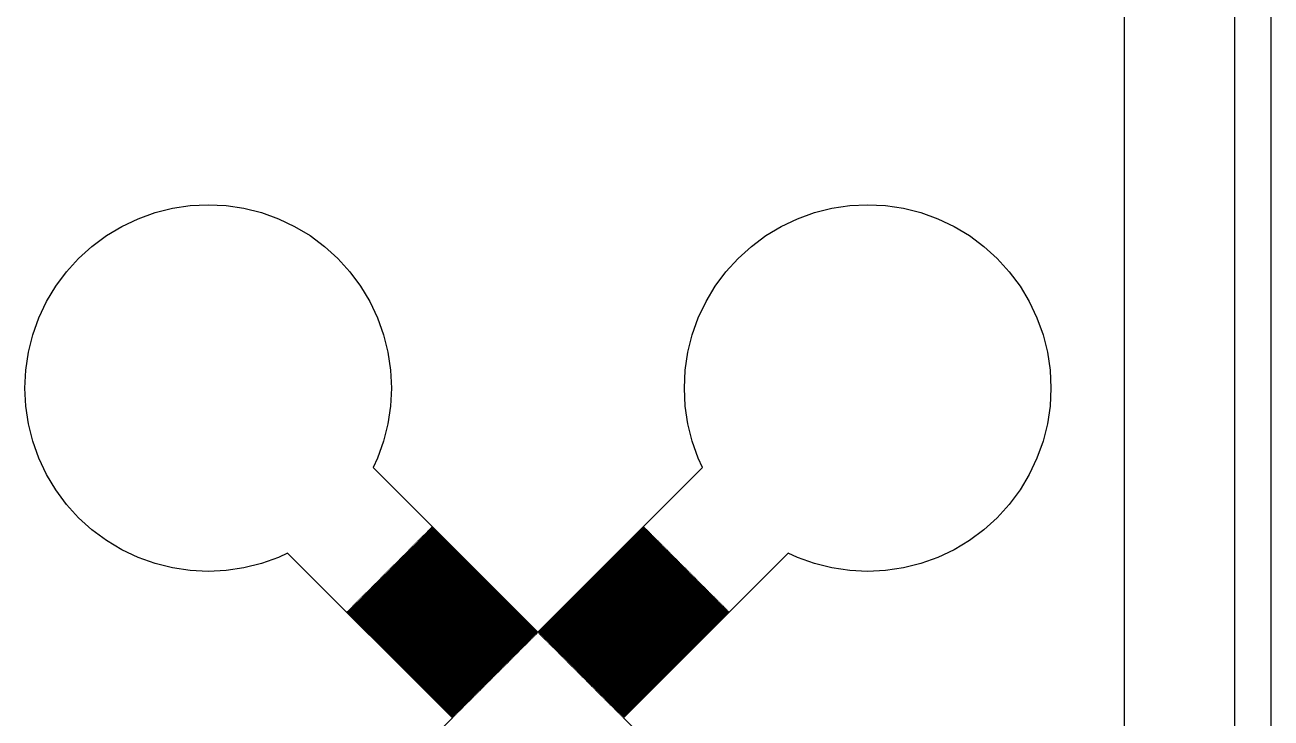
# Model space of a CAD drawing. Extents: x -16 to 132, y -40 to 113.
# Drawn here: x 94.08 to 111.46, y 27.61 to 37.27 of the extents above; entities that cross this region are included whole.
import ezdxf

# ---------------------------------------------------------------- set-up
doc = ezdxf.new("R2010")
doc.units = 0

msp = doc.modelspace()

# ---------------------------------------------------------------- linework, layer by layer
for p, q in [((111.463, -1.0226), (111.463, 74.6498)), ((110.952, 74.1385), (110.952, -0.51129)), ((109.418, 1.0226), (109.418, 72.6046)), ((96.388, 34.7532), (96.6385, 34.7655)), ((96.6385, 34.7655), (96.8892, 34.7532)), ((105.586, 34.7532), (105.836, 34.7655)), ((105.836, 34.7655), (106.087, 34.7532)), ((95.6602, 34.5709), (95.8964, 34.6554)), ((95.8964, 34.6554), (96.1398, 34.7164)), ((96.1398, 34.7164), (96.388, 34.7532)), ((96.8892, 34.7532), (97.1373, 34.7164)), ((97.1373, 34.7164), (97.3807, 34.6554)), ((97.3807, 34.6554), (97.6169, 34.5709)), ((104.858, 34.5709), (105.094, 34.6554)), ((105.094, 34.6554), (105.337, 34.7164)), ((105.337, 34.7164), (105.586, 34.7532)), ((106.087, 34.7532), (106.335, 34.7164)), ((106.335, 34.7164), (106.578, 34.6554)), ((106.578, 34.6554), (106.815, 34.5709)), ((95.2182, 34.3347), (95.4334, 34.4637)), ((95.4334, 34.4637), (95.6602, 34.5709)), ((97.6169, 34.5709), (97.8437, 34.4637)), ((97.8437, 34.4637), (98.0589, 34.3347)), ((104.416, 34.3347), (104.631, 34.4637)), ((104.631, 34.4637), (104.858, 34.5709)), ((106.815, 34.5709), (107.041, 34.4637)), ((107.041, 34.4637), (107.257, 34.3347)), ((95.0167, 34.1852), (95.2182, 34.3347)), ((98.0589, 34.3347), (98.2604, 34.1852)), ((104.214, 34.1852), (104.416, 34.3347)), ((107.257, 34.3347), (107.458, 34.1852)), ((94.8308, 34.0167), (95.0167, 34.1852)), ((98.2604, 34.1852), (98.4463, 34.0167)), ((104.028, 34.0167), (104.214, 34.1852)), ((107.458, 34.1852), (107.644, 34.0167)), ((94.6624, 33.8308), (94.8308, 34.0167)), ((98.4463, 34.0167), (98.6148, 33.8308)), ((103.86, 33.8308), (104.028, 34.0167)), ((107.644, 34.0167), (107.812, 33.8308)), ((94.5129, 33.6293), (94.6624, 33.8308)), ((98.6148, 33.8308), (98.7642, 33.6293)), ((103.711, 33.6293), (103.86, 33.8308)), ((107.812, 33.8308), (107.962, 33.6293)), ((94.3839, 33.4142), (94.5129, 33.6293)), ((98.7642, 33.6293), (98.8932, 33.4141)), ((103.582, 33.4141), (103.711, 33.6293)), ((107.962, 33.6293), (108.091, 33.4142)), ((94.2767, 33.1873), (94.3839, 33.4142)), ((98.8932, 33.4141), (99.0005, 33.1873)), ((103.474, 33.1873), (103.582, 33.4141)), ((108.091, 33.4142), (108.198, 33.1873)), ((94.1922, 32.9511), (94.2767, 33.1873)), ((99.0005, 33.1873), (99.085, 32.9511)), ((103.39, 32.9511), (103.474, 33.1873)), ((108.198, 33.1873), (108.283, 32.9511)), ((94.1312, 32.7078), (94.1922, 32.9511)), ((99.085, 32.9511), (99.1459, 32.7078)), ((103.329, 32.7078), (103.39, 32.9511)), ((108.283, 32.9511), (108.344, 32.7078)), ((94.0944, 32.4596), (94.1312, 32.7078)), ((99.1459, 32.7078), (99.1828, 32.4596)), ((103.292, 32.4596), (103.329, 32.7078)), ((108.344, 32.7078), (108.38, 32.4596)), ((94.0821, 32.209), (94.0944, 32.4596)), ((99.1828, 32.4596), (99.1951, 32.209)), ((103.28, 32.209), (103.292, 32.4596)), ((108.38, 32.4596), (108.393, 32.209)), ((94.0944, 31.9584), (94.0821, 32.209)), ((99.1951, 32.209), (99.1828, 31.9584)), ((103.292, 31.9584), (103.28, 32.209)), ((108.393, 32.209), (108.38, 31.9584)), ((94.1312, 31.7103), (94.0944, 31.9584)), ((99.1828, 31.9584), (99.146, 31.7103)), ((103.329, 31.7103), (103.292, 31.9584)), ((108.38, 31.9584), (108.344, 31.7103)), ((94.1922, 31.4669), (94.1312, 31.7103)), ((99.146, 31.7103), (99.085, 31.4669)), ((103.39, 31.4669), (103.329, 31.7103)), ((108.344, 31.7103), (108.283, 31.4669)), ((94.2767, 31.2307), (94.1922, 31.4669)), ((99.085, 31.4669), (99.0005, 31.2307)), ((103.474, 31.2307), (103.39, 31.4669)), ((108.283, 31.4669), (108.198, 31.2307)), ((94.3839, 31.0039), (94.2767, 31.2307)), ((99.0005, 31.2307), (98.9393, 31.1014)), ((103.535, 31.1014), (103.474, 31.2307)), ((108.198, 31.2307), (108.091, 31.0039)), ((94.5129, 30.7887), (94.3839, 31.0039)), ((98.9393, 31.1014), (101.237, 28.8033)), ((101.237, 28.8033), (103.535, 31.1014)), ((108.091, 31.0039), (107.962, 30.7887)), ((94.6624, 30.5872), (94.5129, 30.7887)), ((107.962, 30.7887), (107.812, 30.5872)), ((94.8308, 30.4013), (94.6624, 30.5872)), ((107.812, 30.5872), (107.644, 30.4013)), ((95.0167, 30.2328), (94.8308, 30.4013)), ((99.7428, 30.2545), (99.7355, 30.2473)), ((99.7355, 30.2473), (101.208, 28.7744)), ((101.216, 28.7816), (99.7428, 30.2545)), ((99.7572, 30.269), (99.75, 30.2617)), ((99.75, 30.2617), (101.223, 28.7888)), ((101.23, 28.796), (99.7572, 30.269)), ((102.718, 30.269), (101.245, 28.7961)), ((101.252, 28.7888), (102.725, 30.2617)), ((102.732, 30.2545), (101.259, 28.7816)), ((101.266, 28.7744), (102.739, 30.2473)), ((102.725, 30.2617), (102.718, 30.269)), ((102.739, 30.2473), (102.732, 30.2545)), ((107.644, 30.4013), (107.458, 30.2328)), ((95.2182, 30.0834), (95.0167, 30.2328)), ((95.4334, 29.9544), (95.2182, 30.0834)), ((99.5692, 30.081), (99.562, 30.0737)), ((99.562, 30.0737), (101.035, 28.6008)), ((101.042, 28.608), (99.5692, 30.081)), ((99.5837, 30.0954), (99.5765, 30.0882)), ((99.5765, 30.0882), (101.049, 28.6153)), ((101.057, 28.6225), (99.5837, 30.0954)), ((99.5982, 30.1099), (99.5909, 30.1027)), ((99.5909, 30.1027), (101.064, 28.6297)), ((101.071, 28.637), (99.5982, 30.1099)), ((99.6126, 30.1243), (99.6054, 30.1171)), ((99.6054, 30.1171), (101.078, 28.6442)), ((101.086, 28.6514), (99.6126, 30.1243)), ((99.6271, 30.1388), (99.6199, 30.1316)), ((99.6199, 30.1316), (101.093, 28.6587)), ((101.1, 28.6659), (99.6271, 30.1388)), ((99.6415, 30.1533), (99.6343, 30.146)), ((99.6343, 30.146), (101.107, 28.6731)), ((101.114, 28.6804), (99.6415, 30.1533)), ((99.656, 30.1677), (99.6488, 30.1605)), ((99.6488, 30.1605), (101.122, 28.6876)), ((101.129, 28.6948), (99.656, 30.1677)), ((99.6705, 30.1822), (99.6632, 30.175)), ((99.6632, 30.175), (101.136, 28.702)), ((101.143, 28.7093), (99.6705, 30.1822)), ((99.6849, 30.1967), (99.6777, 30.1894)), ((99.6777, 30.1894), (101.151, 28.7165)), ((101.158, 28.7237), (99.6849, 30.1967)), ((99.6994, 30.2111), (99.6922, 30.2039)), ((99.6922, 30.2039), (101.165, 28.731)), ((101.172, 28.7382), (99.6994, 30.2111)), ((99.7139, 30.2256), (99.7066, 30.2183)), ((99.7066, 30.2183), (101.18, 28.7454)), ((101.187, 28.7527), (99.7139, 30.2256)), ((99.7283, 30.2401), (99.7211, 30.2328)), ((99.7211, 30.2328), (101.194, 28.7599)), ((101.201, 28.7671), (99.7283, 30.2401)), ((102.746, 30.2401), (101.274, 28.7671)), ((101.281, 28.7599), (102.754, 30.2328)), ((102.761, 30.2256), (101.288, 28.7527)), ((101.295, 28.7454), (102.768, 30.2184)), ((102.775, 30.2111), (101.302, 28.7382)), ((101.31, 28.731), (102.783, 30.2039)), ((102.79, 30.1967), (101.317, 28.7237)), ((101.324, 28.7165), (102.797, 30.1894)), ((102.804, 30.1822), (101.331, 28.7093)), ((101.339, 28.7021), (102.812, 30.175)), ((102.819, 30.1677), (101.346, 28.6948)), ((101.353, 28.6876), (102.826, 30.1605)), ((102.833, 30.1533), (101.36, 28.6804)), ((101.368, 28.6731), (102.84, 30.146)), ((102.848, 30.1388), (101.375, 28.6659)), ((101.382, 28.6587), (102.855, 30.1316)), ((102.862, 30.1244), (101.389, 28.6514)), ((101.396, 28.6442), (102.869, 30.1171)), ((102.877, 30.1099), (101.404, 28.637)), ((101.411, 28.6297), (102.884, 30.1027)), ((102.891, 30.0954), (101.418, 28.6225)), ((101.425, 28.6153), (102.898, 30.0882)), ((102.906, 30.081), (101.433, 28.608)), ((101.44, 28.6008), (102.913, 30.0737)), ((102.754, 30.2328), (102.746, 30.2401)), ((102.768, 30.2184), (102.761, 30.2256)), ((102.783, 30.2039), (102.775, 30.2111)), ((102.797, 30.1894), (102.79, 30.1967)), ((102.812, 30.175), (102.804, 30.1822)), ((102.826, 30.1605), (102.819, 30.1677)), ((102.84, 30.146), (102.833, 30.1533)), ((102.855, 30.1316), (102.848, 30.1388)), ((102.869, 30.1171), (102.862, 30.1244)), ((102.884, 30.1027), (102.877, 30.1099)), ((102.898, 30.0882), (102.891, 30.0954)), ((102.913, 30.0737), (102.906, 30.081)), ((107.257, 30.0834), (107.041, 29.9544)), ((107.458, 30.2328), (107.257, 30.0834)), ((95.6602, 29.8471), (95.4334, 29.9544)), ((97.7462, 29.9083), (97.6169, 29.8471)), ((100.044, 27.6102), (97.7462, 29.9083)), ((99.3957, 29.9074), (99.3885, 29.9002)), ((99.3885, 29.9002), (100.861, 28.4273)), ((100.869, 28.4345), (99.3957, 29.9074)), ((99.4101, 29.9219), (99.4029, 29.9146)), ((99.4029, 29.9146), (100.876, 28.4417)), ((100.883, 28.4489), (99.4101, 29.9219)), ((99.4246, 29.9363), (99.4174, 29.9291)), ((99.4174, 29.9291), (100.89, 28.4562)), ((100.898, 28.4634), (99.4246, 29.9363)), ((99.4391, 29.9508), (99.4319, 29.9436)), ((99.4319, 29.9436), (100.905, 28.4707)), ((100.912, 28.4779), (99.4391, 29.9508)), ((99.4535, 29.9653), (99.4463, 29.958)), ((99.4463, 29.958), (100.919, 28.4851)), ((100.926, 28.4923), (99.4535, 29.9653)), ((99.468, 29.9797), (99.4608, 29.9725)), ((99.4608, 29.9725), (100.934, 28.4996)), ((100.941, 28.5068), (99.468, 29.9797)), ((99.4825, 29.9942), (99.4752, 29.987)), ((99.4752, 29.987), (100.948, 28.514)), ((100.955, 28.5213), (99.4825, 29.9942)), ((99.4969, 30.0086), (99.4897, 30.0014)), ((99.4897, 30.0014), (100.963, 28.5285)), ((100.97, 28.5357), (99.4969, 30.0086)), ((99.5114, 30.0231), (99.5042, 30.0159)), ((99.5042, 30.0159), (100.977, 28.543)), ((100.984, 28.5502), (99.5114, 30.0231)), ((99.5258, 30.0376), (99.5186, 30.0303)), ((99.5186, 30.0303), (100.992, 28.5574)), ((100.999, 28.5647), (99.5258, 30.0376)), ((99.5403, 30.052), (99.5331, 30.0448)), ((99.5331, 30.0448), (101.006, 28.5719)), ((101.013, 28.5791), (99.5403, 30.052)), ((99.5548, 30.0665), (99.5475, 30.0593)), ((99.5475, 30.0593), (101.02, 28.5863)), ((101.028, 28.5936), (99.5548, 30.0665)), ((102.92, 30.0665), (101.447, 28.5936)), ((101.454, 28.5863), (102.927, 30.0593)), ((102.934, 30.052), (101.462, 28.5791)), ((101.469, 28.5719), (102.942, 30.0448)), ((102.949, 30.0376), (101.476, 28.5647)), ((101.483, 28.5574), (102.956, 30.0303)), ((102.963, 30.0231), (101.49, 28.5502)), ((101.498, 28.543), (102.971, 30.0159)), ((102.978, 30.0087), (101.505, 28.5357)), ((101.512, 28.5285), (102.985, 30.0014)), ((102.992, 29.9942), (101.519, 28.5213)), ((101.527, 28.5141), (103, 29.987)), ((103.007, 29.9797), (101.534, 28.5068)), ((101.541, 28.4996), (103.014, 29.9725)), ((103.021, 29.9653), (101.548, 28.4923)), ((101.556, 28.4851), (103.028, 29.958)), ((103.036, 29.9508), (101.563, 28.4779)), ((101.57, 28.4707), (103.043, 29.9436)), ((103.05, 29.9364), (101.577, 28.4634)), ((101.584, 28.4562), (103.057, 29.9291)), ((103.065, 29.9219), (101.592, 28.449)), ((101.599, 28.4417), (103.072, 29.9147)), ((103.079, 29.9074), (101.606, 28.4345)), ((101.613, 28.4273), (103.086, 29.9002)), ((104.729, 29.9083), (102.43, 27.6102)), ((102.927, 30.0593), (102.92, 30.0665)), ((102.942, 30.0448), (102.934, 30.052)), ((102.956, 30.0303), (102.949, 30.0376)), ((102.971, 30.0159), (102.963, 30.0231)), ((102.985, 30.0014), (102.978, 30.0087)), ((103, 29.987), (102.992, 29.9942)), ((103.014, 29.9725), (103.007, 29.9797)), ((103.028, 29.958), (103.021, 29.9653)), ((103.043, 29.9436), (103.036, 29.9508)), ((103.057, 29.9291), (103.05, 29.9364)), ((103.072, 29.9147), (103.065, 29.9219)), ((103.086, 29.9002), (103.079, 29.9074)), ((104.858, 29.8471), (104.729, 29.9083)), ((107.041, 29.9544), (106.815, 29.8471)), ((95.8965, 29.7626), (95.6602, 29.8471)), ((96.1398, 29.7017), (95.8965, 29.7626)), ((97.3807, 29.7626), (97.1373, 29.7016)), ((97.6169, 29.8471), (97.3807, 29.7626)), ((99.2222, 29.7339), (99.2149, 29.7266)), ((99.2149, 29.7266), (100.688, 28.2537)), ((100.695, 28.261), (99.2222, 29.7339)), ((99.2366, 29.7483), (99.2294, 29.7411)), ((99.2294, 29.7411), (100.702, 28.2682)), ((100.71, 28.2754), (99.2366, 29.7483)), ((99.2511, 29.7628), (99.2438, 29.7556)), ((99.2438, 29.7556), (100.717, 28.2827)), ((100.724, 28.2899), (99.2511, 29.7628)), ((99.2655, 29.7773), (99.2583, 29.77)), ((99.2583, 29.77), (100.731, 28.2971)), ((100.738, 28.3043), (99.2655, 29.7773)), ((99.28, 29.7917), (99.2728, 29.7845)), ((99.2728, 29.7845), (100.746, 28.3116)), ((100.753, 28.3188), (99.28, 29.7917)), ((99.2945, 29.8062), (99.2872, 29.799)), ((99.2872, 29.799), (100.76, 28.326)), ((100.767, 28.3333), (99.2945, 29.8062)), ((99.3089, 29.8206), (99.3017, 29.8134)), ((99.3017, 29.8134), (100.775, 28.3405)), ((100.782, 28.3477), (99.3089, 29.8206)), ((99.3234, 29.8351), (99.3161, 29.8279)), ((99.3161, 29.8279), (100.789, 28.3549)), ((100.796, 28.3622), (99.3234, 29.8351)), ((99.3378, 29.8496), (99.3306, 29.8423)), ((99.3306, 29.8423), (100.804, 28.3694)), ((100.811, 28.3766), (99.3378, 29.8496)), ((99.3523, 29.864), (99.3451, 29.8568)), ((99.3451, 29.8568), (100.818, 28.3839)), ((100.825, 28.3911), (99.3523, 29.864)), ((99.3668, 29.8785), (99.3595, 29.8713)), ((99.3595, 29.8713), (100.832, 28.3983)), ((100.84, 28.4056), (99.3668, 29.8785)), ((99.3812, 29.893), (99.374, 29.8857)), ((99.374, 29.8857), (100.847, 28.4128)), ((100.854, 28.42), (99.3812, 29.893)), ((103.094, 29.893), (101.621, 28.4201)), ((101.628, 28.4128), (103.101, 29.8857)), ((103.108, 29.8785), (101.635, 28.4056)), ((101.642, 28.3984), (103.115, 29.8713)), ((103.122, 29.864), (101.65, 28.3911)), ((101.657, 28.3839), (103.13, 29.8568)), ((103.137, 29.8496), (101.664, 28.3767)), ((101.671, 28.3694), (103.144, 29.8424)), ((103.151, 29.8351), (101.678, 28.3622)), ((101.686, 28.355), (103.159, 29.8279)), ((103.166, 29.8206), (101.693, 28.3477)), ((101.7, 28.3405), (103.173, 29.8134)), ((103.18, 29.8062), (101.707, 28.3333)), ((101.715, 28.326), (103.188, 29.799)), ((103.195, 29.7917), (101.722, 28.3188)), ((101.729, 28.3116), (103.202, 29.7845)), ((103.209, 29.7773), (101.736, 28.3044)), ((101.744, 28.2971), (103.216, 29.7701)), ((103.224, 29.7628), (101.751, 28.2899)), ((101.758, 28.2827), (103.231, 29.7556)), ((103.238, 29.7483), (101.765, 28.2754)), ((101.772, 28.2682), (103.245, 29.7411)), ((103.253, 29.7339), (101.78, 28.261)), ((101.787, 28.2537), (103.26, 29.7267)), ((103.101, 29.8857), (103.094, 29.893)), ((103.115, 29.8713), (103.108, 29.8785)), ((103.13, 29.8568), (103.122, 29.864)), ((103.144, 29.8424), (103.137, 29.8496)), ((103.159, 29.8279), (103.151, 29.8351)), ((103.173, 29.8134), (103.166, 29.8206)), ((103.188, 29.799), (103.18, 29.8062)), ((103.202, 29.7845), (103.195, 29.7917)), ((103.216, 29.7701), (103.209, 29.7773)), ((103.231, 29.7556), (103.224, 29.7628)), ((103.245, 29.7411), (103.238, 29.7483)), ((103.26, 29.7267), (103.253, 29.7339)), ((105.094, 29.7626), (104.858, 29.8471)), ((105.337, 29.7016), (105.094, 29.7626)), ((106.578, 29.7626), (106.335, 29.7017)), ((106.815, 29.8471), (106.578, 29.7626)), ((96.388, 29.6648), (96.1398, 29.7017)), ((96.6386, 29.6525), (96.388, 29.6648)), ((96.8892, 29.6648), (96.6386, 29.6525)), ((97.1373, 29.7016), (96.8892, 29.6648)), ((99.0486, 29.5603), (99.0414, 29.5531)), ((99.0414, 29.5531), (100.514, 28.0802)), ((100.522, 28.0874), (99.0486, 29.5603)), ((99.0631, 29.5748), (99.0558, 29.5676)), ((99.0558, 29.5676), (100.529, 28.0947)), ((100.536, 28.1019), (99.0631, 29.5748)), ((99.0775, 29.5893), (99.0703, 29.582)), ((99.0703, 29.582), (100.543, 28.1091)), ((100.55, 28.1163), (99.0775, 29.5893)), ((99.092, 29.6037), (99.0848, 29.5965)), ((99.0848, 29.5965), (100.558, 28.1236)), ((100.565, 28.1308), (99.092, 29.6037)), ((99.1065, 29.6182), (99.0992, 29.611)), ((99.0992, 29.611), (100.572, 28.138)), ((100.579, 28.1453), (99.1065, 29.6182)), ((99.1209, 29.6327), (99.1137, 29.6254)), ((99.1137, 29.6254), (100.587, 28.1525)), ((100.594, 28.1597), (99.1209, 29.6327)), ((99.1354, 29.6471), (99.1282, 29.6399)), ((99.1282, 29.6399), (100.601, 28.167)), ((100.608, 28.1742), (99.1354, 29.6471)), ((99.1498, 29.6616), (99.1426, 29.6543)), ((99.1426, 29.6543), (100.616, 28.1814)), ((100.623, 28.1886), (99.1498, 29.6616)), ((99.1643, 29.676), (99.1571, 29.6688)), ((99.1571, 29.6688), (100.63, 28.1959)), ((100.637, 28.2031), (99.1643, 29.676)), ((99.1788, 29.6905), (99.1715, 29.6833)), ((99.1715, 29.6833), (100.644, 28.2103)), ((100.652, 28.2176), (99.1788, 29.6905)), ((99.1932, 29.705), (99.186, 29.6977)), ((99.186, 29.6977), (100.659, 28.2248)), ((100.666, 28.232), (99.1932, 29.705)), ((99.2077, 29.7194), (99.2005, 29.7122)), ((99.2005, 29.7122), (100.673, 28.2393)), ((100.681, 28.2465), (99.2077, 29.7194)), ((103.267, 29.7194), (101.794, 28.2465)), ((101.801, 28.2393), (103.274, 29.7122)), ((103.282, 29.705), (101.809, 28.232)), ((101.816, 28.2248), (103.289, 29.6977)), ((103.296, 29.6905), (101.823, 28.2176)), ((101.83, 28.2104), (103.303, 29.6833)), ((103.31, 29.6761), (101.838, 28.2031)), ((101.845, 28.1959), (103.318, 29.6688)), ((103.325, 29.6616), (101.852, 28.1887)), ((101.859, 28.1814), (103.332, 29.6544)), ((103.339, 29.6471), (101.866, 28.1742)), ((101.874, 28.167), (103.347, 29.6399)), ((103.354, 29.6327), (101.881, 28.1598)), ((101.888, 28.1525), (103.361, 29.6254)), ((103.368, 29.6182), (101.895, 28.1453)), ((101.903, 28.1381), (103.376, 29.611)), ((103.383, 29.6037), (101.91, 28.1308)), ((101.917, 28.1236), (103.39, 29.5965)), ((103.397, 29.5893), (101.924, 28.1164)), ((101.932, 28.1091), (103.404, 29.5821)), ((103.412, 29.5748), (101.939, 28.1019)), ((101.946, 28.0947), (103.419, 29.5676)), ((103.426, 29.5603), (101.953, 28.0874)), ((101.96, 28.0802), (103.433, 29.5531)), ((103.274, 29.7122), (103.267, 29.7194)), ((103.289, 29.6977), (103.282, 29.705)), ((103.303, 29.6833), (103.296, 29.6905)), ((103.318, 29.6688), (103.31, 29.6761)), ((103.332, 29.6544), (103.325, 29.6616)), ((103.347, 29.6399), (103.339, 29.6471)), ((103.361, 29.6254), (103.354, 29.6327)), ((103.376, 29.611), (103.368, 29.6182)), ((103.39, 29.5965), (103.383, 29.6037)), ((103.404, 29.5821), (103.397, 29.5893)), ((103.419, 29.5676), (103.412, 29.5748)), ((103.433, 29.5531), (103.426, 29.5603)), ((105.586, 29.6648), (105.337, 29.7016)), ((105.836, 29.6525), (105.586, 29.6648)), ((106.087, 29.6648), (105.836, 29.6525)), ((106.335, 29.7017), (106.087, 29.6648)), ((98.8751, 29.3868), (98.8678, 29.3796)), ((98.8678, 29.3796), (100.341, 27.9066)), ((100.348, 27.9139), (98.8751, 29.3868)), ((98.8895, 29.4013), (98.8823, 29.394)), ((98.8823, 29.394), (100.355, 27.9211)), ((100.362, 27.9283), (98.8895, 29.4013)), ((98.904, 29.4157), (98.8968, 29.4085)), ((98.8968, 29.4085), (100.37, 27.9356)), ((100.377, 27.9428), (98.904, 29.4157)), ((98.9185, 29.4302), (98.9112, 29.423)), ((98.9112, 29.423), (100.384, 27.95)), ((100.391, 27.9573), (98.9185, 29.4302)), ((98.9329, 29.4447), (98.9257, 29.4374)), ((98.9257, 29.4374), (100.399, 27.9645)), ((100.406, 27.9717), (98.9329, 29.4447)), ((98.9474, 29.4591), (98.9402, 29.4519)), ((98.9402, 29.4519), (100.413, 27.979)), ((100.42, 27.9862), (98.9474, 29.4591)), ((98.9619, 29.4736), (98.9546, 29.4663)), ((98.9546, 29.4663), (100.428, 27.9934)), ((100.435, 28.0007), (98.9619, 29.4736)), ((98.9763, 29.488), (98.9691, 29.4808)), ((98.9691, 29.4808), (100.442, 28.0079)), ((100.449, 28.0151), (98.9763, 29.488)), ((98.9908, 29.5025), (98.9835, 29.4953)), ((98.9835, 29.4953), (100.456, 28.0224)), ((100.464, 28.0296), (98.9908, 29.5025)), ((99.0052, 29.517), (98.998, 29.5097)), ((98.998, 29.5097), (100.471, 28.0368)), ((100.478, 28.044), (99.0052, 29.517)), ((99.0197, 29.5314), (99.0125, 29.5242)), ((99.0125, 29.5242), (100.485, 28.0513)), ((100.493, 28.0585), (99.0197, 29.5314)), ((99.0342, 29.5459), (99.0269, 29.5387)), ((99.0269, 29.5387), (100.5, 28.0657)), ((100.507, 28.073), (99.0342, 29.5459)), ((103.441, 29.5459), (101.968, 28.073)), ((101.975, 28.0657), (103.448, 29.5387)), ((103.455, 29.5314), (101.982, 28.0585)), ((101.989, 28.0513), (103.462, 29.5242)), ((103.47, 29.517), (101.997, 28.0441)), ((102.004, 28.0368), (103.477, 29.5098)), ((103.484, 29.5025), (102.011, 28.0296)), ((102.018, 28.0224), (103.491, 29.4953)), ((103.498, 29.488), (102.026, 28.0151)), ((102.033, 28.0079), (103.506, 29.4808)), ((103.513, 29.4736), (102.04, 28.0007)), ((102.047, 27.9934), (103.52, 29.4664)), ((103.527, 29.4591), (102.054, 27.9862)), ((102.062, 27.979), (103.535, 29.4519)), ((103.542, 29.4447), (102.069, 27.9717)), ((102.076, 27.9645), (103.549, 29.4374)), ((103.556, 29.4302), (102.083, 27.9573)), ((102.091, 27.95), (103.564, 29.423)), ((103.571, 29.4157), (102.098, 27.9428)), ((102.105, 27.9356), (103.578, 29.4085)), ((103.585, 29.4013), (102.112, 27.9283)), ((102.12, 27.9211), (103.592, 29.394)), ((103.6, 29.3868), (102.127, 27.9139)), ((102.134, 27.9067), (103.607, 29.3796)), ((103.448, 29.5387), (103.441, 29.5459)), ((103.462, 29.5242), (103.455, 29.5314)), ((103.477, 29.5098), (103.47, 29.517)), ((103.491, 29.4953), (103.484, 29.5025)), ((103.506, 29.4808), (103.498, 29.488)), ((103.52, 29.4664), (103.513, 29.4736)), ((103.535, 29.4519), (103.527, 29.4591)), ((103.549, 29.4374), (103.542, 29.4447)), ((103.564, 29.423), (103.556, 29.4302)), ((103.578, 29.4085), (103.571, 29.4157)), ((103.592, 29.394), (103.585, 29.4013)), ((103.607, 29.3796), (103.6, 29.3868)), ((98.7015, 29.2133), (98.6943, 29.206)), ((98.6943, 29.206), (100.167, 27.7331)), ((100.174, 27.7403), (98.7015, 29.2133)), ((98.716, 29.2277), (98.7088, 29.2205)), ((98.7088, 29.2205), (100.182, 27.7476)), ((100.189, 27.7548), (98.716, 29.2277)), ((98.7305, 29.2422), (98.7232, 29.235)), ((98.7232, 29.235), (100.196, 27.762)), ((100.203, 27.7693), (98.7305, 29.2422)), ((98.7449, 29.2567), (98.7377, 29.2494)), ((98.7377, 29.2494), (100.211, 27.7765)), ((100.218, 27.7837), (98.7449, 29.2567)), ((98.7594, 29.2711), (98.7522, 29.2639)), ((98.7522, 29.2639), (100.225, 27.791)), ((100.232, 27.7982), (98.7594, 29.2711)), ((98.7738, 29.2856), (98.7666, 29.2784)), ((98.7666, 29.2784), (100.24, 27.8054)), ((100.247, 27.8127), (98.7738, 29.2856)), ((98.7883, 29.3), (98.7811, 29.2928)), ((98.7811, 29.2928), (100.254, 27.8199)), ((100.261, 27.8271), (98.7883, 29.3)), ((98.8028, 29.3145), (98.7955, 29.3073)), ((98.7955, 29.3073), (100.268, 27.8343)), ((100.276, 27.8416), (98.8028, 29.3145)), ((98.8172, 29.329), (98.81, 29.3217)), ((98.81, 29.3217), (100.283, 27.8488)), ((100.29, 27.856), (98.8172, 29.329)), ((98.8317, 29.3434), (98.8245, 29.3362)), ((98.8245, 29.3362), (100.297, 27.8633)), ((100.305, 27.8705), (98.8317, 29.3434)), ((98.8461, 29.3579), (98.8389, 29.3506)), ((98.8389, 29.3506), (100.312, 27.8777)), ((100.319, 27.885), (98.8461, 29.3579)), ((98.8606, 29.3723), (98.8534, 29.3651)), ((98.8534, 29.3651), (100.326, 27.8922)), ((100.334, 27.8994), (98.8606, 29.3723)), ((103.614, 29.3724), (102.141, 27.8994)), ((102.148, 27.8922), (103.621, 29.3651)), ((103.629, 29.3579), (102.156, 27.885)), ((102.163, 27.8777), (103.636, 29.3507)), ((103.643, 29.3434), (102.17, 27.8705)), ((102.177, 27.8633), (103.65, 29.3362)), ((103.658, 29.329), (102.185, 27.8561)), ((102.192, 27.8488), (103.665, 29.3217)), ((103.672, 29.3145), (102.199, 27.8416)), ((102.206, 27.8344), (103.679, 29.3073)), ((103.686, 29.3), (102.214, 27.8271)), ((102.221, 27.8199), (103.694, 29.2928)), ((103.701, 29.2856), (102.228, 27.8127)), ((102.235, 27.8054), (103.708, 29.2784)), ((103.715, 29.2711), (102.242, 27.7982)), ((102.25, 27.791), (103.723, 29.2639)), ((103.73, 29.2567), (102.257, 27.7837)), ((102.264, 27.7765), (103.737, 29.2494)), ((103.744, 29.2422), (102.271, 27.7693)), ((102.279, 27.7621), (103.752, 29.235)), ((103.759, 29.2277), (102.286, 27.7548)), ((102.293, 27.7476), (103.766, 29.2205)), ((103.773, 29.2133), (102.3, 27.7404)), ((102.308, 27.7331), (103.78, 29.206)), ((103.621, 29.3651), (103.614, 29.3724)), ((103.636, 29.3507), (103.629, 29.3579)), ((103.65, 29.3362), (103.643, 29.3434)), ((103.665, 29.3217), (103.658, 29.329)), ((103.679, 29.3073), (103.672, 29.3145)), ((103.694, 29.2928), (103.686, 29.3)), ((103.708, 29.2784), (103.701, 29.2856)), ((103.723, 29.2639), (103.715, 29.2711)), ((103.737, 29.2494), (103.73, 29.2567)), ((103.752, 29.235), (103.744, 29.2422)), ((103.766, 29.2205), (103.759, 29.2277)), ((103.78, 29.206), (103.773, 29.2133)), ((98.5858, 29.0976), (98.5786, 29.0903)), ((98.5786, 29.0903), (100.052, 27.6174)), ((100.059, 27.6247), (98.5858, 29.0976)), ((98.6003, 29.112), (98.5931, 29.1048)), ((98.5931, 29.1048), (100.066, 27.6319)), ((100.073, 27.6391), (98.6003, 29.112)), ((98.6148, 29.1265), (98.6075, 29.1193)), ((98.6075, 29.1193), (100.08, 27.6463)), ((100.088, 27.6536), (98.6148, 29.1265)), ((98.6292, 29.141), (98.622, 29.1337)), ((98.622, 29.1337), (100.095, 27.6608)), ((100.102, 27.668), (98.6292, 29.141)), ((98.6437, 29.1554), (98.6365, 29.1482)), ((98.6365, 29.1482), (100.109, 27.6753)), ((100.117, 27.6825), (98.6437, 29.1554)), ((98.6582, 29.1699), (98.6509, 29.1626)), ((98.6509, 29.1626), (100.124, 27.6897)), ((100.131, 27.697), (98.6582, 29.1699)), ((98.6726, 29.1843), (98.6654, 29.1771)), ((98.6654, 29.1771), (100.138, 27.7042)), ((100.146, 27.7114), (98.6726, 29.1843)), ((98.6871, 29.1988), (98.6798, 29.1916)), ((98.6798, 29.1916), (100.153, 27.7187)), ((100.16, 27.7259), (98.6871, 29.1988)), ((103.788, 29.1988), (102.315, 27.7259)), ((102.322, 27.7187), (103.795, 29.1916)), ((103.802, 29.1844), (102.329, 27.7114)), ((102.336, 27.7042), (103.809, 29.1771)), ((103.817, 29.1699), (102.344, 27.697)), ((102.351, 27.6897), (103.824, 29.1627)), ((103.831, 29.1554), (102.358, 27.6825)), ((102.365, 27.6753), (103.838, 29.1482)), ((103.846, 29.141), (102.373, 27.668)), ((102.38, 27.6608), (103.853, 29.1337)), ((103.86, 29.1265), (102.387, 27.6536)), ((102.394, 27.6463), (103.867, 29.1193)), ((103.874, 29.112), (102.402, 27.6391)), ((102.409, 27.6319), (103.882, 29.1048)), ((103.889, 29.0976), (102.416, 27.6247)), ((102.423, 27.6174), (103.896, 29.0903)), ((103.795, 29.1916), (103.788, 29.1988)), ((103.809, 29.1771), (103.802, 29.1844)), ((103.824, 29.1627), (103.817, 29.1699)), ((103.838, 29.1482), (103.831, 29.1554)), ((103.853, 29.1337), (103.846, 29.141)), ((103.867, 29.1193), (103.86, 29.1265)), ((103.882, 29.1048), (103.874, 29.112)), ((103.896, 29.0903), (103.889, 29.0976)), ((101.107, 28.6731), (101.114, 28.6804)), ((101.122, 28.6876), (101.129, 28.6948)), ((101.136, 28.702), (101.143, 28.7093)), ((101.151, 28.7165), (101.158, 28.7237)), ((101.165, 28.731), (101.172, 28.7382)), ((101.18, 28.7454), (101.187, 28.7527)), ((101.194, 28.7599), (101.201, 28.7671)), ((101.208, 28.7744), (101.216, 28.7816)), ((101.223, 28.7888), (101.23, 28.796)), ((101.245, 28.7961), (101.252, 28.7888)), ((101.259, 28.7816), (101.266, 28.7744)), ((101.274, 28.7671), (101.281, 28.7599)), ((101.288, 28.7527), (101.295, 28.7454)), ((101.302, 28.7382), (101.31, 28.731)), ((101.317, 28.7237), (101.324, 28.7165)), ((101.331, 28.7093), (101.339, 28.7021)), ((101.346, 28.6948), (101.353, 28.6876)), ((101.36, 28.6804), (101.368, 28.6731)), ((100.934, 28.4996), (100.941, 28.5068)), ((100.948, 28.514), (100.955, 28.5213)), ((100.963, 28.5285), (100.97, 28.5357)), ((100.977, 28.543), (100.984, 28.5502)), ((100.992, 28.5574), (100.999, 28.5647)), ((101.006, 28.5719), (101.013, 28.5791)), ((101.02, 28.5863), (101.028, 28.5936)), ((101.035, 28.6008), (101.042, 28.608)), ((101.049, 28.6153), (101.057, 28.6225)), ((101.064, 28.6297), (101.071, 28.637)), ((101.078, 28.6442), (101.086, 28.6514)), ((101.093, 28.6587), (101.1, 28.6659)), ((101.375, 28.6659), (101.382, 28.6587)), ((101.389, 28.6514), (101.396, 28.6442)), ((101.404, 28.637), (101.411, 28.6297)), ((101.418, 28.6225), (101.425, 28.6153)), ((101.433, 28.608), (101.44, 28.6008)), ((101.447, 28.5936), (101.454, 28.5863)), ((101.462, 28.5791), (101.469, 28.5719)), ((101.476, 28.5647), (101.483, 28.5574)), ((101.49, 28.5502), (101.498, 28.543)), ((101.505, 28.5357), (101.512, 28.5285)), ((101.519, 28.5213), (101.527, 28.5141)), ((101.534, 28.5068), (101.541, 28.4996)), ((100.76, 28.326), (100.767, 28.3333)), ((100.775, 28.3405), (100.782, 28.3477)), ((100.789, 28.3549), (100.796, 28.3622)), ((100.804, 28.3694), (100.811, 28.3766)), ((100.818, 28.3839), (100.825, 28.3911)), ((100.832, 28.3983), (100.84, 28.4056)), ((100.847, 28.4128), (100.854, 28.42)), ((100.861, 28.4273), (100.869, 28.4345)), ((100.876, 28.4417), (100.883, 28.4489)), ((100.89, 28.4562), (100.898, 28.4634)), ((100.905, 28.4707), (100.912, 28.4779)), ((100.919, 28.4851), (100.926, 28.4923)), ((101.548, 28.4923), (101.556, 28.4851)), ((101.563, 28.4779), (101.57, 28.4707)), ((101.577, 28.4634), (101.584, 28.4562)), ((101.592, 28.449), (101.599, 28.4417)), ((101.606, 28.4345), (101.613, 28.4273)), ((101.621, 28.4201), (101.628, 28.4128)), ((101.635, 28.4056), (101.642, 28.3984)), ((101.65, 28.3911), (101.657, 28.3839)), ((101.664, 28.3767), (101.671, 28.3694)), ((101.678, 28.3622), (101.686, 28.355)), ((101.693, 28.3477), (101.7, 28.3405)), ((101.707, 28.3333), (101.715, 28.326)), ((100.587, 28.1525), (100.594, 28.1597)), ((100.601, 28.167), (100.608, 28.1742)), ((100.616, 28.1814), (100.623, 28.1886)), ((100.63, 28.1959), (100.637, 28.2031)), ((100.644, 28.2103), (100.652, 28.2176)), ((100.659, 28.2248), (100.666, 28.232)), ((100.673, 28.2393), (100.681, 28.2465)), ((100.688, 28.2537), (100.695, 28.261)), ((100.702, 28.2682), (100.71, 28.2754)), ((100.717, 28.2827), (100.724, 28.2899)), ((100.731, 28.2971), (100.738, 28.3043)), ((100.746, 28.3116), (100.753, 28.3188)), ((101.722, 28.3188), (101.729, 28.3116)), ((101.736, 28.3044), (101.744, 28.2971)), ((101.751, 28.2899), (101.758, 28.2827)), ((101.765, 28.2754), (101.772, 28.2682)), ((101.78, 28.261), (101.787, 28.2537)), ((101.794, 28.2465), (101.801, 28.2393)), ((101.809, 28.232), (101.816, 28.2248)), ((101.823, 28.2176), (101.83, 28.2104)), ((101.838, 28.2031), (101.845, 28.1959)), ((101.852, 28.1887), (101.859, 28.1814)), ((101.866, 28.1742), (101.874, 28.167)), ((101.881, 28.1598), (101.888, 28.1525)), ((100.413, 27.979), (100.42, 27.9862)), ((100.428, 27.9934), (100.435, 28.0007)), ((100.442, 28.0079), (100.449, 28.0151)), ((100.456, 28.0224), (100.464, 28.0296)), ((100.471, 28.0368), (100.478, 28.044)), ((100.485, 28.0513), (100.493, 28.0585)), ((100.5, 28.0657), (100.507, 28.073)), ((100.514, 28.0802), (100.522, 28.0874)), ((100.529, 28.0947), (100.536, 28.1019)), ((100.543, 28.1091), (100.55, 28.1163)), ((100.558, 28.1236), (100.565, 28.1308)), ((100.572, 28.138), (100.579, 28.1453)), ((101.895, 28.1453), (101.903, 28.1381)), ((101.91, 28.1308), (101.917, 28.1236)), ((101.924, 28.1164), (101.932, 28.1091)), ((101.939, 28.1019), (101.946, 28.0947)), ((101.953, 28.0874), (101.96, 28.0802)), ((101.968, 28.073), (101.975, 28.0657)), ((101.982, 28.0585), (101.989, 28.0513)), ((101.997, 28.0441), (102.004, 28.0368)), ((102.011, 28.0296), (102.018, 28.0224)), ((102.026, 28.0151), (102.033, 28.0079)), ((102.04, 28.0007), (102.047, 27.9934)), ((102.054, 27.9862), (102.062, 27.979)), ((100.24, 27.8054), (100.247, 27.8127)), ((100.254, 27.8199), (100.261, 27.8271)), ((100.268, 27.8343), (100.276, 27.8416)), ((100.283, 27.8488), (100.29, 27.856)), ((100.297, 27.8633), (100.305, 27.8705)), ((100.312, 27.8777), (100.319, 27.885)), ((100.326, 27.8922), (100.334, 27.8994)), ((100.341, 27.9066), (100.348, 27.9139)), ((100.355, 27.9211), (100.362, 27.9283)), ((100.37, 27.9356), (100.377, 27.9428)), ((100.384, 27.95), (100.391, 27.9573)), ((100.399, 27.9645), (100.406, 27.9717)), ((102.069, 27.9717), (102.076, 27.9645)), ((102.083, 27.9573), (102.091, 27.95)), ((102.098, 27.9428), (102.105, 27.9356)), ((102.112, 27.9283), (102.12, 27.9211)), ((102.127, 27.9139), (102.134, 27.9067)), ((102.141, 27.8994), (102.148, 27.8922)), ((102.156, 27.885), (102.163, 27.8777)), ((102.17, 27.8705), (102.177, 27.8633)), ((102.185, 27.8561), (102.192, 27.8488)), ((102.199, 27.8416), (102.206, 27.8344)), ((102.214, 27.8271), (102.221, 27.8199)), ((102.228, 27.8127), (102.235, 27.8054)), ((100.066, 27.6319), (100.073, 27.6391)), ((100.08, 27.6463), (100.088, 27.6536)), ((100.095, 27.6608), (100.102, 27.668)), ((100.109, 27.6753), (100.117, 27.6825)), ((100.124, 27.6897), (100.131, 27.697)), ((100.138, 27.7042), (100.146, 27.7114)), ((100.153, 27.7187), (100.16, 27.7259)), ((100.167, 27.7331), (100.174, 27.7403)), ((100.182, 27.7476), (100.189, 27.7548)), ((100.196, 27.762), (100.203, 27.7693)), ((100.211, 27.7765), (100.218, 27.7837)), ((100.225, 27.791), (100.232, 27.7982)), ((102.242, 27.7982), (102.25, 27.791)), ((102.257, 27.7837), (102.264, 27.7765)), ((102.271, 27.7693), (102.279, 27.7621)), ((102.286, 27.7548), (102.293, 27.7476)), ((102.3, 27.7404), (102.308, 27.7331)), ((102.315, 27.7259), (102.322, 27.7187)), ((102.329, 27.7114), (102.336, 27.7042)), ((102.344, 27.697), (102.351, 27.6897)), ((102.358, 27.6825), (102.365, 27.6753)), ((102.373, 27.668), (102.38, 27.6608)), ((102.387, 27.6536), (102.394, 27.6463)), ((102.402, 27.6391), (102.409, 27.6319)), ((97.7462, 25.3121), (100.044, 27.6102)), ((100.052, 27.6174), (100.059, 27.6247)), ((102.416, 27.6247), (102.423, 27.6174)), ((102.43, 27.6102), (104.729, 25.3121))]:
    msp.add_line(p, q)

doc.saveas('drawing.dxf')
